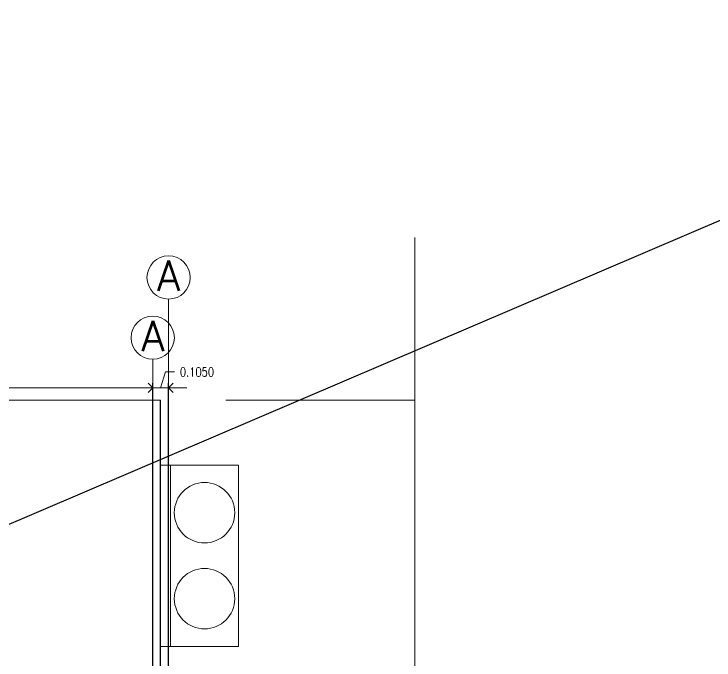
# Model space of a CAD drawing. Header units: metres. Extents: x -2 to 612, y -64 to 156.
# Drawn here: x 393.465 to 398.097, y 31.23 to 35.505 of the extents above; entities that cross this region are included whole.
import ezdxf
from ezdxf import colors
from ezdxf.entities.mleader import LeaderData, LeaderLine
from ezdxf.enums import TextEntityAlignment as Align
from ezdxf.math import Vec2, Vec3

# ---------------------------------------------------------------- set-up
doc = ezdxf.new("R2010")
doc.units = ezdxf.units.M
doc.header["$LTSCALE"] = 5
doc.header["$MEASUREMENT"] = 0
doc.linetypes.add('HIDDEN', pattern=[0.375, 0.25, -0.125])
doc.layers.get('0').update_dxf_attribs({"color": 30})
doc.layers.get('DEFPOINTS').update_dxf_attribs({"color": 210})
for name, color, linetype, lineweight in [('A-ANNO-DIMS', 3, 'Continuous', 18), ('A-ANNO-SYMB', 3, 'Continuous', 18), ('A-ANNO-TEXT', 3, 'Continuous', 18), ('A-ELEV-IDEN', 3, 'Continuous', 18), ('A-ELEV-MBE2', 4, 'Continuous', 25), ('A-FLOR-PATT', 8, 'Continuous', 18)]:
    doc.layers.add(name, color=color, linetype=linetype, lineweight=lineweight)
doc.styles.add('E-ROMANS', font='romans.shx', dxfattribs={"width": 0.8})
doc.styles.get("Standard").update_dxf_attribs({"font": 'arial.ttf'})
doc.dimstyles.new('E-0050_ARW_12', dxfattribs={"dimscale": 0.001, "dimtxt": 60, "dimasz": 60, "dimexe": 30, "dimexo": 20, "dimgap": 30, "dimtad": 0, "dimzin": 0, "dimdsep": 46, "dimtxsty": 'E-ROMANS', "dimblk": 'OPEN90', "dimcen": 30, "dimclrd": 256, "dimclre": 256, "dimclrt": 256, "dimadec": 0, "dimazin": 0, "dimtfac": 1, "dimtmove": 1, "dimatfit": 3, "dimldrblk": 'OPEN90', "dimfxl": 1, "dimtfill": 1, "dimtolj": 1, "dimtzin": 0, "dimlwd": -1, "dimarcsym": 0})

# ---------------------------------------------------------------- blocks, each defined once
blk = doc.blocks.new('_Open90')
at = {"color": 0, "linetype": 'ByBlock', "lineweight": -2}
for p, q in [((-0.5, 0.5), (0, 0)), ((0, 0), (-1, 0)), ((0, 0), (-0.5, -0.5))]:
    blk.add_line(p, q, dxfattribs=at)
blk = doc.blocks.new('*D785')
at = {"layer": 'A-ANNO-DIMS', "lineweight": -2, "transparency": 16777216}
for p, q in [((391.2862, 30.0565), (391.2862, 33.0617)), ((394.3832, 30.4696), (394.3832, 33.0617))]:
    blk.add_line(p, q, dxfattribs=at)
at = {"layer": 'A-ANNO-DIMS', "transparency": 16777216}
for p, q in [((391.3462, 33.0317), (392.6858, 33.0317)), ((394.3232, 33.0317), (392.9835, 33.0317))]:
    blk.add_line(p, q, dxfattribs=at)
at = {"layer": 'DEFPOINTS', "color": 0, "transparency": 16777216}
for p in [(394.3832, 33.0317), (394.3832, 30.4496), (391.2862, 30.0365)]:
    blk.add_point(p, dxfattribs=at)
at = {"layer": 'A-ANNO-DIMS', "transparency": 16777216, "xscale": 0.06, "yscale": 0.06, "zscale": 0.06, "rotation": 180}
blk.add_blockref('_Open90', (391.2862, 33.0317), dxfattribs=at)
at = {"layer": 'A-ANNO-DIMS', "transparency": 16777216, "xscale": 0.06, "yscale": 0.06, "zscale": 0.06}
blk.add_blockref('_Open90', (394.3832, 33.0317), dxfattribs=at)
at = {"layer": 'A-ANNO-DIMS', "transparency": 16777216, "insert": (392.8347, 33.0317), "char_height": 0.06, "attachment_point": 5, "style": 'E-ROMANS', "bg_fill": 3, "box_fill_scale": 1.25, "bg_fill_color": 256, "bg_fill_true_color": 13158600, "bg_fill_transparency": 0}
blk.add_mtext('\\A1;3.0970', dxfattribs=at)
blk = doc.blocks.new('*D786')
at = {"layer": 'A-ANNO-DIMS', "transparency": 16777216}
for p, q in [((394.4357, 33.0317), (394.4672, 33.1367)), ((394.4672, 33.1367), (394.5272, 33.1367)), ((394.3232, 33.0317), (394.2632, 33.0317)), ((394.3832, 33.0317), (394.4882, 33.0317)), ((394.3832, 33.0317), (394.4882, 33.0317)), ((394.5482, 33.0317), (394.6082, 33.0317))]:
    blk.add_line(p, q, dxfattribs=at)
at = {"layer": 'A-ANNO-DIMS', "lineweight": -2, "transparency": 16777216}
for p, q in [((394.3832, 30.4696), (394.3832, 33.0617)), ((394.4882, 30.4695), (394.4882, 33.0617))]:
    blk.add_line(p, q, dxfattribs=at)
at = {"layer": 'DEFPOINTS', "color": 0, "transparency": 16777216}
for p in [(394.4882, 33.0317), (394.3832, 30.4496), (394.4882, 30.4495)]:
    blk.add_point(p, dxfattribs=at)
at = {"layer": 'A-ANNO-DIMS', "transparency": 16777216, "xscale": 0.06, "yscale": 0.06, "zscale": 0.06}
blk.add_blockref('_Open90', (394.3832, 33.0317), dxfattribs=at)
at = {"layer": 'A-ANNO-DIMS', "transparency": 16777216, "xscale": 0.06, "yscale": 0.06, "zscale": 0.06, "rotation": 180}
blk.add_blockref('_Open90', (394.4882, 33.0317), dxfattribs=at)
at = {"layer": 'A-ANNO-DIMS', "transparency": 16777216, "insert": (394.676, 33.1367), "char_height": 0.06, "attachment_point": 5, "style": 'E-ROMANS', "bg_fill": 3, "box_fill_scale": 1.25, "bg_fill_color": 256, "bg_fill_true_color": 13158600, "bg_fill_transparency": 0}
blk.add_mtext('\\A1;0.1050', dxfattribs=at)

msp = doc.modelspace()

# ---------------------------------------------------------------- linework, layer by layer
at = {"layer": 'A-ANNO-SYMB'}
for p, q in [((394.4882, 33.61894), (394.4882, 21.59535)), ((394.38316, 21.94694), (394.38316, 33.22033))]:
    msp.add_line(p, q, dxfattribs=at)
at = {"layer": 'A-ANNO-SYMB', "linetype": 'HIDDEN'}
for p, q in [((394.43568, 32.95053), (388.13663, 32.95053)), ((396.11798, 32.95053), (394.43567, 32.95053)), ((394.43567, 30.47254), (394.43567, 32.95053))]:
    msp.add_line(p, q, dxfattribs=at)
at = {"layer": 'A-ANNO-SYMB'}
for centre in [(394.4882, 33.76196), (394.38316, 33.36336)]:
    msp.add_circle(centre, 0.14303, dxfattribs=at)
at = {"layer": 'A-ELEV-IDEN'}
msp.add_lwpolyline([(396.11798, 34.02639), (396.11798, 19.95747)], dxfattribs=at)
at = {"layer": 'A-ELEV-MBE2'}
msp.add_line((394.43567, 30.47259), (394.43568, 32.95053), dxfattribs=at)

# ---------------------------------------------------------------- texts
at = {"layer": 'A-ANNO-TEXT', "style": 'E-ROMANS'}
for p in [(394.4882, 33.7731), (394.38316, 33.3745)]:
    msp.add_attdef('A', text='0.00', height=0.2, dxfattribs=at).set_placement(p, align=Align.MIDDLE_CENTER)

# ---------------------------------------------------------------- next in the draw order: dimensions: what is measured, and where the dimension line sits
at = {"layer": 'A-ANNO-DIMS'}
dim = msp.add_linear_dim(base=(394.38315, 33.03166), p1=(391.28615, 30.03654), p2=(394.38315, 30.44955), dimstyle='E-0050_ARW_12', override={"dimdec": 4}, dxfattribs=at)
dim.commit()
dim.dimension.update_dxf_attribs({"geometry": '*D785', "text_midpoint": (392.83465, 33.03166)})

# ---------------------------------------------------------------- next in the draw order: dimensions: what is measured, and where the dimension line sits
dim = msp.add_linear_dim(base=(394.48819, 33.03166), p1=(394.38315, 30.44955), p2=(394.48819, 30.44955), dimstyle='E-0050_ARW_12', override={"dimdec": 4}, dxfattribs=at)
dim.commit()
dim.dimension.update_dxf_attribs({"geometry": '*D786', "text_midpoint": (394.55717, 33.13666)})

# ---------------------------------------------------------------- next in the draw order: linework, layer by layer
at = {"layer": 'A-ANNO-SYMB'}
msp.add_lwpolyline([(394.43567, 32.52058), (394.50043, 32.52058), (394.50043, 31.32058), (394.43567, 31.32058), (394.43567, 32.52058)], dxfattribs=at)
at = {"layer": 'A-FLOR-PATT'}
msp.add_lwpolyline([(394.95043, 31.32058), (394.43567, 31.32058), (394.43567, 32.52058), (394.95043, 32.52058), (394.95043, 31.32058)], dxfattribs=at)
for centre in [(394.72617, 32.20496), (394.72617, 31.63619)]:
    msp.add_circle(centre, 0.2, dxfattribs=at)

# ---------------------------------------------------------------- next in the draw order: leaders
at = {"layer": 'A-ANNO-SYMB'}
ml = msp.add_multileader_mtext('Standard', dxfattribs=at)
ml.set_content('', color=256)
ml.set_leader_properties()
ml.set_arrow_properties(name='OPEN90')
ml.build(insert=Vec2(0, 0))
ml.multileader.update_dxf_attribs({"text_right_attachment_type": 6, "dogleg_length": 0.36, "arrow_head_size": 20})
ctx = ml.context
ctx.base_point, ctx.arrow_head_size, ctx.plane_origin = Vec3(389.11249, 29.7735), 20, Vec3(388.32565, 29.94462)
ctx.right_attachment = 6
notes = []
notes.append((ctx, [(0, (1, 1, 0), (388.75249, 29.7735), (1, 0), 0.36, [(0, [(388.32565, 29.94462)], 0, [])])]))
ctx.mtext.insert, ctx.mtext.flow_direction = Vec3(391.11249, 31.7735), 5
for ctx, leaders in notes:
    for number, flags, end, landing, length, lines in leaders:
        leader = LeaderData()
        leader.index, (leader.has_last_leader_line, leader.has_dogleg_vector, leader.attachment_direction) = number, flags
        leader.last_leader_point, leader.dogleg_vector, leader.dogleg_length = Vec3(end), Vec3(landing), length
        for number, points, colour, breaks in lines:
            line = LeaderLine()
            line.index, line.vertices, line.color, line.breaks = number, Vec3.list(points), colors.encode_raw_color(colour), breaks
            leader.lines.append(line)
        ctx.leaders.append(leader)

doc.saveas('drawing.dxf')
